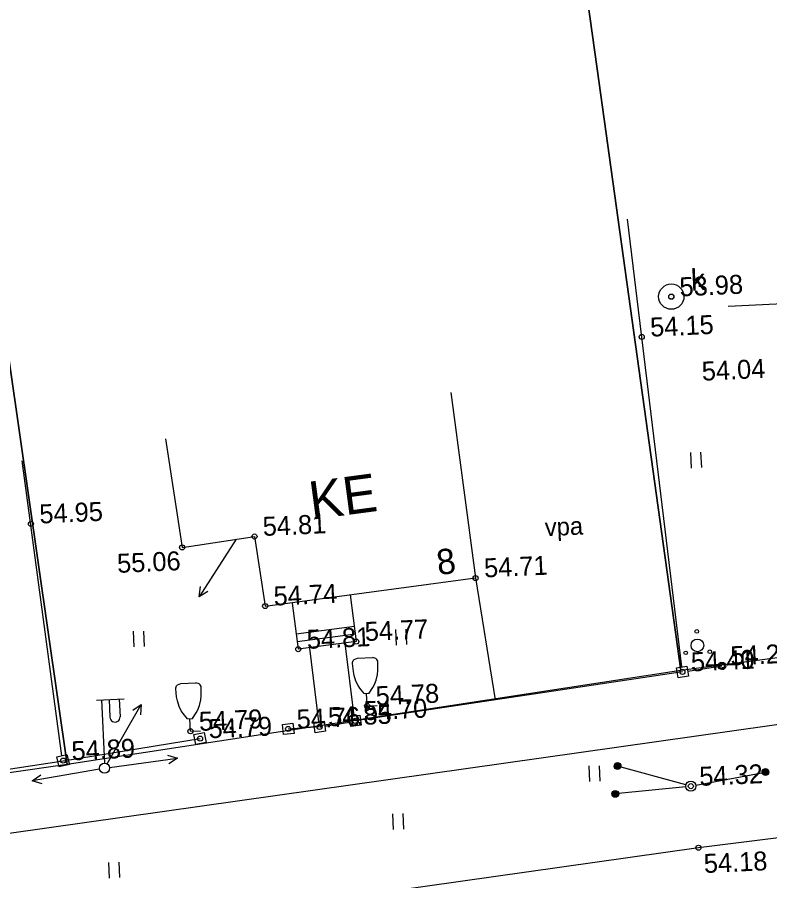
# Model space of a CAD drawing. Extents: x 639882 to 641635, y 6455747 to 6456742.
# Drawn here: x 640359.65 to 640389.37, y 6455944.29 to 6455978.38 of the extents above; entities that cross this region are included whole.
import ezdxf

# ---------------------------------------------------------------- set-up
doc = ezdxf.new("R2010")
doc.units = 0
for name, color, linetype in [('KIHT_1', 7, 'Continuous'), ('KIHT_10', 7, 'Continuous'), ('KIHT_11', 7, 'Continuous'), ('KIHT_12', 7, 'Continuous'), ('KIHT_13', 7, 'Continuous'), ('KIHT_17', 7, 'Continuous'), ('KIHT_2', 7, 'Continuous'), ('KIHT_28', 7, 'Continuous'), ('KIHT_3', 7, 'Continuous'), ('KIHT_30', 7, 'Continuous'), ('KIHT_40', 7, 'Continuous'), ('KIHT_41', 7, 'Continuous'), ('KIHT_5', 7, 'Continuous'), ('KIHT_54', 7, 'Continuous'), ('KIHT_57', 7, 'Continuous'), ('KIHT_59', 7, 'Continuous'), ('KIHT_61', 7, 'Continuous')]:
    doc.layers.add(name, color=color, linetype=linetype)

# ---------------------------------------------------------------- blocks, each defined once
blk = doc.blocks.new('PUNKT')
at = {"layer": 'KIHT_54'}
blk.add_circle((0, 0), 0.1, dxfattribs=at)
blk = doc.blocks.new('VSITUG')
at = {"layer": 'KIHT_13'}
blk.add_circle((0, 0), 0.199, dxfattribs=at)
blk = doc.blocks.new('V_AIPN')
at = {"layer": 'KIHT_28'}
blk.add_circle((0, 0), 0.148, dxfattribs=at)
blk = doc.blocks.new('VSALKA')
at = {"layer": 'KIHT_5'}
for radius in [0.5, 0.103]:
    blk.add_circle((0, 0), radius, dxfattribs=at)
blk.add_text('k', height=0.85, dxfattribs=at).set_placement((0.8, 0.2))
blk = doc.blocks.new('VBETPO')
at = {"layer": 'KIHT_3'}
blk.add_lwpolyline([(-0.208, 0.203), (0.208, 0.203), (0.208, -0.203), (-0.208, -0.203)], close=True, dxfattribs=at)
blk = doc.blocks.new('VKITPU')
at = {"layer": 'KIHT_10'}
for p, q in [((-0.3, 1.9), (0.3, 1.9)), ((-0.1, 0.5), (0.1, 0.5)), ((0, 0), (0, 0.5)), ((0, 0), (0.4, 0))]:
    blk.add_line(p, q, dxfattribs=at)
for points in [[(-0.1, 0.5), (-0.258, 0.713), (-0.323, 0.825), (-0.4, 1), (-0.461, 1.225), (-0.485, 1.381), (-0.5, 1.7), (-0.498, 1.742), (-0.468, 1.813), (-0.428, 1.85), (-0.3, 1.9)], [(0.1, 0.5), (0.258, 0.713), (0.323, 0.825), (0.4, 1), (0.461, 1.225), (0.485, 1.381), (0.5, 1.7), (0.498, 1.742), (0.468, 1.813), (0.428, 1.85), (0.3, 1.9)]]:
    blk.add_lwpolyline(points, dxfattribs=at)
blk = doc.blocks.new('VHEIN_')
at = {"layer": 'KIHT_41'}
for p, q in [((0, 0.62), (0, 0)), ((0.406, 0.609), (0.406, 0))]:
    blk.add_line(p, q, dxfattribs=at)
blk = doc.blocks.new('VPQQSA')
at = {"layer": 'KIHT_10'}
for centre, radius in [((0, 0.55), 0.0707), ((0, 0), 0.25), ((-0.476, -0.275), 0.0707), ((0.476, -0.275), 0.0707)]:
    blk.add_circle(centre, radius, dxfattribs=at)
blk = doc.blocks.new('WSNOOL')
at = {"layer": 'KIHT_13'}
blk.add_line((0.2, 0), (3, 0), dxfattribs=at)
for radius in [0.136, 0.121, 0.104, 0.0901, 0.0749, 0.0613, 0.0497, 0.0348, 0.0235, 0.0132, 0.00782]:
    blk.add_circle((3, 0), radius, dxfattribs=at)
blk = doc.blocks.new('VAPOST')
at = {"layer": 'KIHT_12'}
for p, q in [((-0.2, 2.7), (0.9, 2.7)), ((0, 2.7), (0, 0.2)), ((0.3, 2.7), (0.3, 2)), ((0.7, 2.7), (0.7, 2))]:
    blk.add_line(p, q, dxfattribs=at)
blk.add_circle((0, 0), 0.2, dxfattribs=at)
blk.add_arc((0.5, 2), 0.2, 179.9393, 0.0607, dxfattribs=at)
blk = doc.blocks.new('WMNOLO')
at = {"layer": 'KIHT_12'}
blk.add_line((0.2, 0), (2.9, 0), dxfattribs=at)
blk.add_lwpolyline([(2.536, 0.176), (2.9, 0), (2.531, -0.176)], dxfattribs=at)
blk.add_circle((0, 0), 0.2, dxfattribs=at)
blk = doc.blocks.new('WMNOOL')
at = {"layer": 'KIHT_12'}
blk.add_line((0.2, 0), (2.9, 0), dxfattribs=at)
blk.add_lwpolyline([(2.536, 0.176), (2.9, 0), (2.531, -0.176)], dxfattribs=at)
blk = doc.blocks.new('VKORIS')
at = {"layer": 'KIHT_61'}
for p, q in [((0, 2.5), (0, -2.5)), ((-2.5, 0), (2.5, 0))]:
    blk.add_line(p, q, dxfattribs=at)

msp = doc.modelspace()

# ---------------------------------------------------------------- linework, layer by layer
at = {"layer": 'KIHT_1'}
for p, q in [((640376.77, 6455963.564), (640377.747, 6455956.242)), ((640365.508, 6455961.729), (640366.161, 6455957.449)), ((640369.016, 6455957.885), (640369.016, 6455957.885)), ((640366.161, 6455957.449), (640366.161, 6455957.449)), ((640377.747, 6455956.242), (640377.747, 6455956.242)), ((640369.443, 6455955.134), (640369.443, 6455955.134))]:
    msp.add_line(p, q, dxfattribs=at)
msp.add_lwpolyline([(640366.161, 6455957.449), (640369.016, 6455957.885), (640369.443, 6455955.134), (640377.747, 6455956.242)], dxfattribs=at)
at = {"layer": 'KIHT_10'}
for p, q in [((640373.472, 6455951.193), (640373.472, 6455951.193)), ((640366.487, 6455950.188), (640366.487, 6455950.188))]:
    msp.add_line(p, q, dxfattribs=at)
at = {"layer": 'KIHT_13'}
msp.add_line((640386.252, 6455948.019), (640386.252, 6455948.019), dxfattribs=at)
at = {"layer": 'KIHT_17'}
msp.add_lwpolyline([(640310.369, 6455939.257), (640311.264, 6455939.357), (640392.419, 6455950.844), (640393.314, 6455950.936)], dxfattribs=at)
at = {"layer": 'KIHT_2'}
for p, q in [((640372.797, 6455955.582), (640373.041, 6455953.731)), ((640370.507, 6455955.246), (640370.748, 6455953.428)), ((640372.963, 6455954.326), (640370.669, 6455954.023)), ((640373.002, 6455954.028), (640370.708, 6455953.725)), ((640373.041, 6455953.731), (640370.748, 6455953.428)), ((640373.041, 6455953.731), (640373.041, 6455953.731)), ((640370.748, 6455953.428), (640370.748, 6455953.428))]:
    msp.add_line(p, q, dxfattribs=at)
at = {"layer": 'KIHT_28'}
for p, q in [((640385.893, 6455952.733), (640383.751, 6455970.415)), ((640384.315, 6455965.758), (640384.315, 6455965.758)), ((640361.418, 6455949.224), (640359.85, 6455960.869)), ((640360.186, 6455958.376), (640360.186, 6455958.376)), ((640386.13, 6455952.564), (640387.481, 6455952.771)), ((640387.481, 6455952.771), (640387.481, 6455952.771)), ((640385.924, 6455952.532), (640373.003, 6455950.602)), ((640385.924, 6455952.532), (640385.924, 6455952.532)), ((640373.003, 6455950.602), (640373.003, 6455950.602)), ((640371.587, 6455950.363), (640370.35, 6455950.277)), ((640370.35, 6455950.277), (640370.35, 6455950.277)), ((640371.587, 6455950.363), (640371.587, 6455950.363)), ((640366.873, 6455949.898), (640366.873, 6455949.898)), ((640361.465, 6455949.027), (640361.465, 6455949.027))]:
    msp.add_line(p, q, dxfattribs=at)
msp.add_lwpolyline([(640347.873, 6455946.96), (640361.465, 6455949.027), (640366.873, 6455949.898)], dxfattribs=at)
at = {"layer": 'KIHT_3'}
for p, q in [((640372.95, 6455950.8), (640372.602, 6455953.673)), ((640371.561, 6455950.564), (640371.208, 6455953.47)), ((640385.924, 6455952.532), (640385.924, 6455952.532)), ((640371.779, 6455950.383), (640372.773, 6455950.546)), ((640373.003, 6455950.602), (640373.003, 6455950.602)), ((640370.35, 6455950.276), (640370.35, 6455950.276)), ((640371.587, 6455950.363), (640371.587, 6455950.363)), ((640366.873, 6455949.898), (640366.873, 6455949.898)), ((640361.465, 6455949.027), (640361.465, 6455949.027))]:
    msp.add_line(p, q, dxfattribs=at)
at = {"layer": 'KIHT_30'}
for q in [(640346.682, 6455939.958), (640386.55, 6455945.588)]:
    msp.add_line((640386.55, 6455945.588), q, dxfattribs=at)
msp.add_lwpolyline([(640460.961, 6455954.59), (640439.936, 6455952.132), (640426.229, 6455950.551), (640386.55, 6455945.588)], dxfattribs=at)
at = {"layer": 'KIHT_40'}
for points in [[(640385.862, 6455952.586), (640361.616, 6455948.878), (640354.785, 6455996.375), (640363.241, 6455997.755), (640379.248, 6455999.933), (640382.546, 6455976.349), (640385.862, 6455952.586)], [(640411.057, 6455955.887), (640385.862, 6455952.586), (640382.546, 6455976.349), (640379.248, 6455999.933), (640405.411, 6455995.47), (640411.057, 6455955.887)], [(640361.616, 6455948.878), (640336.873, 6455945.318), (640330.609, 6455988.857), (640346.814, 6455994.897), (640354.785, 6455996.375), (640361.616, 6455948.878)]]:
    msp.add_lwpolyline(points, dxfattribs=at)
at = {"layer": 'KIHT_41'}
msp.add_line((640377.747, 6455956.242), (640378.527, 6455951.427), dxfattribs=at)
at = {"layer": 'KIHT_5'}
msp.add_line((640385.475, 6455967.346), (640385.475, 6455967.346), dxfattribs=at)

# ---------------------------------------------------------------- block references
at = {"layer": 'KIHT_10', "rotation": 2.56399}
for name, p in [('VPQQSA', (640386.51, 6455953.58)), ('VKITPU', (640373.47, 6455951.19)), ('VKITPU', (640366.49, 6455950.19))]:
    msp.add_blockref(name, p, dxfattribs=at)
at = {"layer": 'KIHT_11', "rotation": 2.56399}
msp.add_blockref('VAPOST', (640363.1, 6455948.73), dxfattribs=at)
at = {"layer": 'KIHT_12'}
for name, p, xscale, yscale, rotation in [('WMNOOL', (640368.4, 6455957.94), 0.9999988066464283, 0.9999988066464282, -122.66424508862991), ('WMNOLO', (640363.1, 6455948.73), 1.0000002534114023, 1.0000002534114023, 60.04280663644714), ('WMNOLO', (640363.1, 6455948.73), 1.0000012231786144, 1.0000012231786144, 7.774119875432265), ('WMNOLO', (640363.1, 6455948.73), 1.0000000196458099, 1.0000000196458099, -170.0372468860005)]:
    msp.add_blockref(name, p, dxfattribs=dict(at, xscale=xscale, yscale=yscale, rotation=rotation))
at = {"layer": 'KIHT_13'}
for xscale, yscale, rotation in [(1.000001415126166, 1.0000014151261658, 164.66547945359585), (1.0000004278275392, 1.0000004278275392, 10.731295979488518), (1.0000006661792242, 1.0000006661792242, -174.18244798821044)]:
    msp.add_blockref('WSNOOL', (640386.25, 6455948.02), dxfattribs=dict(at, xscale=xscale, yscale=yscale, rotation=rotation))
at = {"layer": 'KIHT_13', "rotation": 2.56399}
msp.add_blockref('VSITUG', (640386.25, 6455948.02), dxfattribs=at)
at = {"layer": 'KIHT_28', "rotation": 2.56399}
msp.add_blockref('V_AIPN', (640387.48, 6455952.77), dxfattribs=at)
at = {"layer": 'KIHT_3'}
for p, xscale, yscale, rotation in [((640385.92, 6455952.53), 0.9999995544888722, 0.9999995544888722, 8.788242143973232), ((640371.59, 6455950.36), 1.0000013477211809, 1.0000013477211809, 7.552059463658323), ((640373, 6455950.6), 1.0000007009713663, 1.0000007009713665, 7.237984795172783), ((640370.35, 6455950.28), 0.9999970465863605, 0.9999970465863606, 6.557298525193482), ((640366.87, 6455949.9), 0.999998669429162, 0.9999986694291618, 11.23891197726012), ((640361.46, 6455949.03), 0.999999864539311, 0.9999998645393109, 13.509949293482228)]:
    msp.add_blockref('VBETPO', p, dxfattribs=dict(at, xscale=xscale, yscale=yscale, rotation=rotation))
at = {"layer": 'KIHT_41', "rotation": 2.56399}
for p in [(640386.26, 6455960.58), (640364.26, 6455953.52), (640374.62, 6455953.59), (640382.25, 6455948.2), (640374.5, 6455946.31), (640363.28, 6455944.39)]:
    msp.add_blockref('VHEIN_', p, dxfattribs=at)
at = {"layer": 'KIHT_5', "rotation": 2.56399}
msp.add_blockref('VSALKA', (640385.48, 6455967.35), dxfattribs=at)
at = {"layer": 'KIHT_54', "rotation": 2.56399}
for p in [(640385.48, 6455967.35), (640384.31, 6455965.76), (640360.19, 6455958.38), (640369.02, 6455957.88), (640366.16, 6455957.45), (640377.75, 6455956.24), (640369.44, 6455955.13), (640373.04, 6455953.73), (640370.75, 6455953.43), (640385.92, 6455952.53), (640385.92, 6455952.53), (640387.48, 6455952.77), (640373.47, 6455951.19), (640373, 6455950.6), (640373, 6455950.6), (640366.49, 6455950.19), (640370.35, 6455950.28), (640370.35, 6455950.28), (640371.59, 6455950.36), (640371.59, 6455950.36), (640366.87, 6455949.9), (640366.87, 6455949.9), (640361.46, 6455949.03), (640361.46, 6455949.03), (640386.25, 6455948.02), (640386.55, 6455945.59)]:
    msp.add_blockref('PUNKT', p, dxfattribs=at)
at = {"layer": 'KIHT_61', "rotation": 2.56399}
msp.add_blockref('VKORIS', (640390.22, 6455967.09), dxfattribs=at)

# ---------------------------------------------------------------- texts
for s, p in [('53.98', (640385.82, 6455967.36)), ('54.81', (640369.36, 6455957.9)), ('54.74', (640369.79, 6455955.15)), ('54.81', (640371.1, 6455953.44)), ('54.77', (640373.39, 6455953.75)), ('54.26', (640387.83, 6455952.79)), ('54.40', (640386.27, 6455952.55)), ('54.41', (640386.27, 6455952.55)), ('54.78', (640373.82, 6455951.21)), ('54.85', (640371.94, 6455950.38)), ('54.85', (640371.94, 6455950.38)), ('54.70', (640373.35, 6455950.62)), ('54.70', (640373.35, 6455950.62)), ('54.79', (640366.84, 6455950.2)), ('54.76', (640370.7, 6455950.29)), ('54.76', (640370.7, 6455950.29)), ('54.79', (640367.22, 6455949.91)), ('54.79', (640367.22, 6455949.91)), ('54.89', (640361.81, 6455949.04)), ('54.89', (640361.81, 6455949.04)), ('54.32', (640386.6, 6455948.03))]:
    msp.add_text(s, height=0.75, rotation=2.564).set_placement(p)
at = {"layer": 'KIHT_1'}
for s, height, p in [('KE', 1.5, (640371.28, 6455958.54)), ('8', 1, (640376.28, 6455956.35))]:
    msp.add_text(s, height=height, rotation=7.5968, dxfattribs=at).set_placement(p)
at = {"layer": 'KIHT_57'}
msp.add_text('vpa', height=0.7, rotation=2.564, dxfattribs=at).set_placement((640380.5, 6455957.89))
at = {"layer": 'KIHT_59'}
for s, p in [('54.15', (640384.66, 6455965.77)), ('54.04', (640386.7, 6455964.03)), ('54.95', (640360.54, 6455958.39)), ('55.06', (640363.61, 6455956.44)), ('54.71', (640378.1, 6455956.26)), ('54.18', (640386.78, 6455944.59))]:
    msp.add_text(s, height=0.75, rotation=2.564, dxfattribs=at).set_placement(p)

doc.saveas('drawing.dxf')
